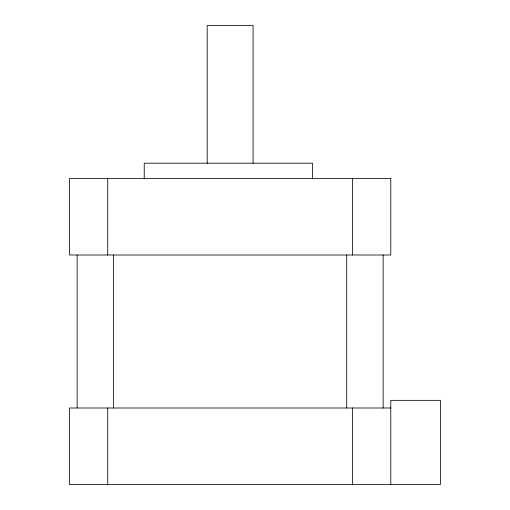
<?xml version="1.0" encoding="UTF-8"?>
<svg xmlns="http://www.w3.org/2000/svg" width="510" height="510" viewBox="0 0 510 510"><rect width="100%" height="100%" fill="white"/><g stroke="black" fill="none" stroke-linecap="round" stroke-linejoin="round"><path stroke-width="0.76" d="M390.787 408L69.487 408L69.487 484.5L440.512 484.5L440.512 400.35L390.787 400.35L390.787 484.5M383.137 255L383.137 408M352.537 178.5L352.537 255M352.537 408L352.537 484.5M346.711 255L346.711 408M312.534 178.5L312.534 163.2L144.234 163.2L144.234 178.5M253.075 163.359L253.075 25.5L207.2 25.5L207.2 163.359M113.564 255L113.564 408M107.737 178.5L107.737 255M107.737 408L107.737 484.5M77.137 255L77.137 408M390.787 178.5L69.487 178.5L69.487 255L390.787 255L390.787 178.5"/></g></svg>
